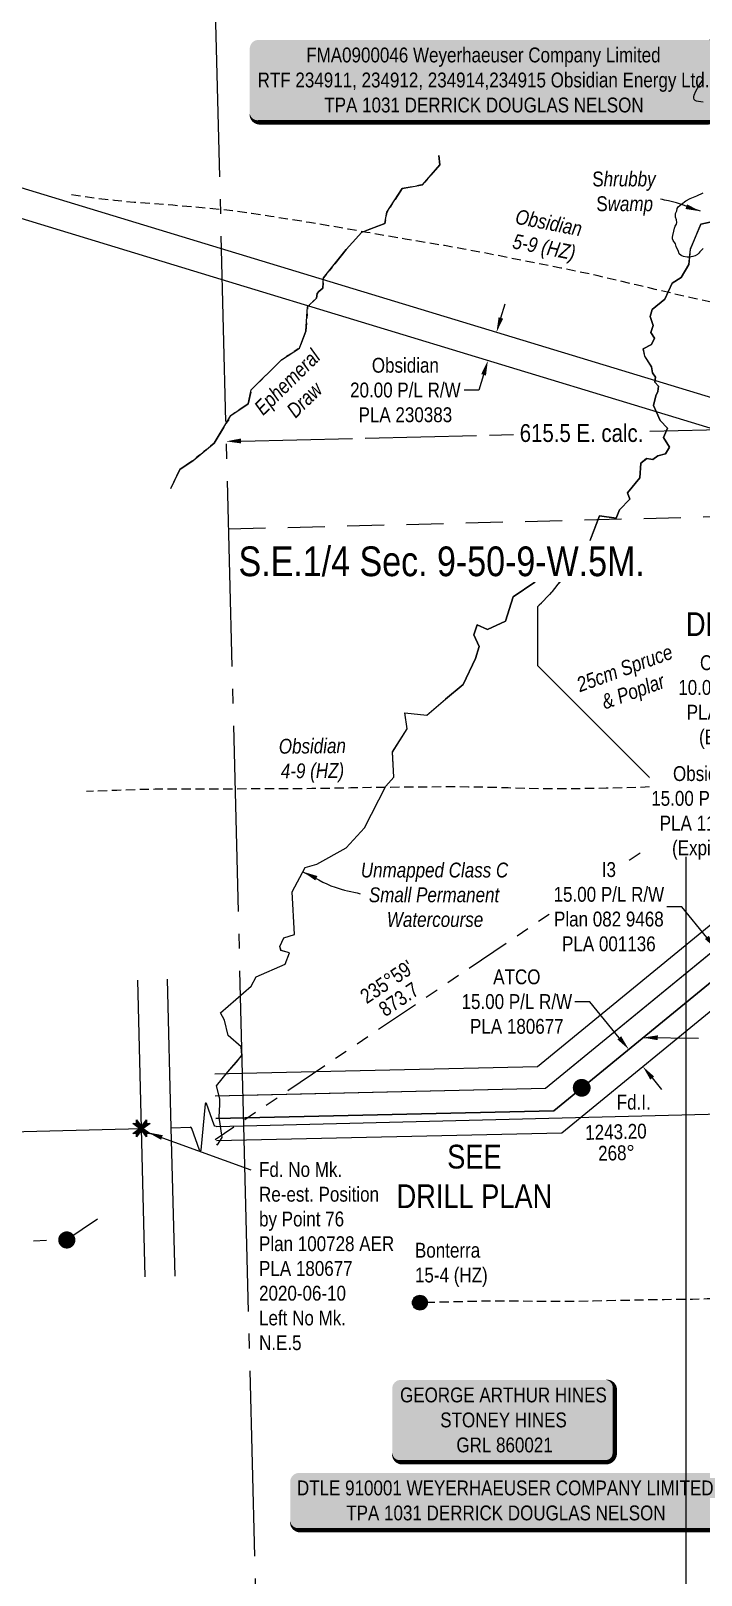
# Model space of a CAD drawing. Extents: x 613721 to 622755, y 5905527 to 5910064.
# Drawn here: x 616023 to 616474, y 5906128 to 5907168 of the extents above; entities that cross this region are included whole.
import ezdxf
from ezdxf.enums import TextEntityAlignment as Align

# ---------------------------------------------------------------- set-up
doc = ezdxf.new("R2010")
doc.units = 0
doc.header["$LTSCALE"] = 5
for name, pattern in [('DASHED1', [0.375, 0.25, -0.125]), ('foc-COORDS', [16.75, 15, -1.75]), ('foc-DOT', [1, 0.2, -0.8]), ('foc-DRILLPATH', [14.75, 6, -1.75, 1.75, -1.75, 1.75, -1.75]), ('foc-LSD', [8, 5, -3]), ('foc-QUARTERLINE', [33, 25, -3, 2, -3]), ('foc-TOPO-ephemeral', [6.25, 3.125, -0.625, 0.625, -0.625, 0.625, -0.625]), ('foc-WHEELTRACKS', [2, 0.4, -1.6])]:
    doc.linetypes.add(name, pattern=pattern)
for name, color, linetype in [('ABADATA-DRILL-T', 8, 'Continuous'), ('AS-SURFACE IMPACT', 7, 'Continuous'), ('C-RW', 13, 'Continuous'), ('C-SYMBOL', 7, 'Continuous'), ('CG-NOTES', 7, 'Continuous'), ('DETAIL-HZ-Existing', 8, 'foc-DOT'), ('DRILL-T', 8, 'Continuous'), ('F-RW', 190, 'Continuous'), ('L-BD', 7, 'Continuous'), ('L-DETAIL-T', 3, 'Continuous'), ('L-MON', 1, 'Continuous'), ('L-SEC', 7, 'Continuous'), ('L-SECQ', 8, 'foc-QUARTERLINE'), ('L-SECTION-LSD', 7, 'foc-LSD'), ('P-OFFSETS', 7, 'foc-COORDS'), ('P-PDRILLPATH', 12, 'foc-DRILLPATH'), ('T-BUSH-T', 110, 'Continuous'), ('T-CREEK', 160, 'Continuous'), ('T-DRAW', 143, 'foc-TOPO-ephemeral'), ('T-WATER', 160, 'Continuous'), ('T-WATER-P3', 160, 'foc-WHEELTRACKS'), ('T-WATER-T', 170, 'Continuous'), ('WETLAND', 143, 'Continuous'), ('WETLAND-T', 146, 'Continuous')]:
    doc.layers.add(name, color=color, linetype=linetype)
doc.layers.add('C-RW-T', color=13, linetype='Continuous', lineweight=9)
doc.layers.add('F-RW-T', color=190, linetype='Continuous', lineweight=9)
doc.styles.add('175L', font='ARIALN.TTF', dxfattribs={"height": 20})
doc.styles.add('80', font='ARIALN.TTF', dxfattribs={"height": 10})
doc.styles.add('80CG', font='ARIALN.TTF', dxfattribs={"height": 10})
doc.styles.add('80L', font='ARIALN.TTF', dxfattribs={"height": 10})
doc.styles.add('80LS', font='ARIALNI.TTF', dxfattribs={"height": 10})
doc.styles.add('foc-LtypeFont', font='ARIALN.TTF', dxfattribs={"height": 7.35})
doc.linetypes.add('foc-TOPO-flowdirection-NOLINE', pattern='A,0,[">",foc-LtypeFont,S=0.3,R=0,X=0,Y=-0.945],-20,[">",foc-LtypeFont,S=0.3,R=0,X=0,Y=-0.945],0', length=20)
doc.dimstyles.new('CG2011', dxfattribs={"dimscale": 5, "dimtxt": 9, "dimasz": 2, "dimexe": 0.2, "dimexo": 0.0625, "dimgap": 0.5, "dimtad": 0, "dimtih": 1, "dimtoh": 1, "dimzin": 0, "dimdsep": 46, "dimtxsty": '80CG', "dimcen": 0.1, "dimse1": 1, "dimse2": 1, "dimclrd": 256, "dimclrt": 256, "dimaunit": 1, "dimadec": 4, "dimazin": 0, "dimtfac": 0.06, "dimtofl": 0, "dimtmove": 0, "dimatfit": 1, "dimfxl": 0.2, "dimtolj": 1, "dimtzin": 0, "dimlwd": -1, "dimarcsym": 0})
doc.dimstyles.new('Compass 5 000', dxfattribs={"dimscale": 5, "dimtxt": 9, "dimasz": 2, "dimexe": 0.2, "dimexo": 0.0625, "dimgap": 0.5, "dimtad": 0, "dimtih": 1, "dimtoh": 1, "dimzin": 0, "dimdsep": 46, "dimtxsty": '80CG', "dimcen": 0.1, "dimse1": 1, "dimse2": 1, "dimclrd": 256, "dimclrt": 256, "dimaunit": 1, "dimadec": 4, "dimazin": 0, "dimtfac": 0.06, "dimtofl": 0, "dimtmove": 0, "dimatfit": 1, "dimfxl": 0.2, "dimtolj": 1, "dimtzin": 0, "dimlwd": -1, "dimarcsym": 0})

# ---------------------------------------------------------------- blocks, each defined once
blk = doc.blocks.new('fdia')
at = {"color": 255, "const_width": 1}
blk.add_lwpolyline([(-0.5, 0, 1), (0.5, 0, 1)], format="xyb", close=True, dxfattribs=at)
blk = doc.blocks.new('Fdiaa')
blk.add_blockref('fdia', (0, 0))
blk = doc.blocks.new('fdib')
at = {"color": 1, "const_width": 1.6}
blk.add_lwpolyline([(-0.4, 0, 1), (0.4, 0, 1)], format="xyb", close=True, dxfattribs=at)
at = {"color": 1}
blk.add_circle((0, 0), 0.8, dxfattribs=at)
blk = doc.blocks.new('Fdibb')
blk.add_blockref('fdib', (0, 0))
blk = doc.blocks.new('fdicc')
for name in ['Fdibb', 'Fdiaa']:
    blk.add_blockref(name, (0, 0))
blk = doc.blocks.new('FDI')
blk.add_blockref('fdicc', (0, 0))
blk = doc.blocks.new('*D427')
at = {"layer": 'F-RW-T', "transparency": 16777216}
for p, q in [((616461.3, 5906578.4), (616451.3, 5906578.4)), ((616478.2, 5906557.8), (616461.3, 5906578.4)), ((616500.4, 5906530.7), (616506.7, 5906523))]:
    blk.add_line(p, q, dxfattribs=at)
for points in [[(616479.5, 5906558.9), (616476.9, 5906556.7), (616484.5, 5906550.1)], [(616501.6, 5906531.8), (616499.1, 5906529.7), (616494, 5906538.5)]]:
    blk.add_solid(points, dxfattribs=at)
at = {"layer": 'F-RW-T', "transparency": 16777216, "insert": (616412.2, 5906578.4), "char_height": 10, "attachment_point": 5, "style": '80CG', "bg_fill": 3, "box_fill_scale": 1.1, "bg_fill_color": 256, "bg_fill_true_color": 13158600, "bg_fill_transparency": 0}
blk.add_mtext('\\A1;I3\\P15.00 P/L R/W\\PPlan 082 9468\\PPLA 001136', dxfattribs=at)
blk = doc.blocks.new('*D428')
at = {"layer": 'F-RW-T', "transparency": 16777216}
for p, q in [((616399.3, 5906514.5), (616389.3, 5906514.5)), ((616419.2, 5906490.1), (616399.3, 5906514.5)), ((616441.4, 5906463.1), (616447.7, 5906455.3))]:
    blk.add_line(p, q, dxfattribs=at)
for points in [[(616420.5, 5906491.2), (616417.9, 5906489.1), (616425.6, 5906482.4)], [(616442.7, 5906464.1), (616440.1, 5906462), (616435.1, 5906470.8)]]:
    blk.add_solid(points, dxfattribs=at)
at = {"layer": 'F-RW-T', "transparency": 16777216, "insert": (616350.2, 5906514.5), "char_height": 10, "attachment_point": 5, "style": '80CG'}
blk.add_mtext('\\A1;ATCO\\P15.00 P/L R/W\\PPLA 180677', dxfattribs=at)
blk = doc.blocks.new('*D430')
at = {"layer": 'C-RW-T', "transparency": 16777216}
for p, q in [((616527.1, 5906641.6), (616517.1, 5906641.6)), ((616539.1, 5906627), (616527.1, 5906641.6)), ((616561.2, 5906599.9), (616567.6, 5906592.2))]:
    blk.add_line(p, q, dxfattribs=at)
for points in [[(616540.3, 5906628.1), (616537.8, 5906625.9), (616545.4, 5906619.3)], [(616562.5, 5906601), (616559.9, 5906598.9), (616554.9, 5906607.7)]]:
    blk.add_solid(points, dxfattribs=at)
at = {"layer": 'C-RW-T', "transparency": 16777216, "insert": (616478, 5906641.6), "char_height": 10, "attachment_point": 5, "style": '80CG', "bg_fill": 3, "box_fill_scale": 1.1, "bg_fill_color": 256, "bg_fill_true_color": 13158600, "bg_fill_transparency": 0}
blk.add_mtext('\\A1;Obsidian\\P15.00 P/L R/W\\PPLA 112287\\P(Expired)', dxfattribs=at)
blk = doc.blocks.new('*U433')
h = blk.add_hatch(color=59)
edge = h.paths.add_edge_path()
edge.add_line((-69, -28.5), (69, -28.5))
edge.add_arc((69, -22.5), 6, 270, 360)
edge.add_line((75, -22.5), (75, 21))
edge.add_arc((69, 21), 6, 0, 90)
edge.add_line((69, 27), (-69, 27))
edge.add_arc((-69, 21), 6, 90, 180)
edge.add_line((-75, 21), (-75, -22.5))
edge.add_arc((-69, -22.5), 6, 180, 270)
at = {"color": 1, "flags": 128}
blk.add_lwpolyline([(-69, -28.5, 3, 3, 0), (69, -28.5, 3, 3, 0.414214), (75, -22.5, 3, 3, 0), (75, 21, 3, 0, 0.414214), (69, 27, 0, 0, 0), (-69, 27, 0, 0, 0.414214), (-75, 21, 0, 0, 0), (-75, -22.5, 0, 3, 0.414214)], format="xyseb", close=True, dxfattribs=at)
blk.add_lwpolyline([(-31.7, -25.6, 0, 7.5, 0), (0, 0, 0, 0, 0)], format="xyseb", dxfattribs=at)
at = {"color": 1, "style": '80'}
blk.add_attdef('ENTER_TEXT_001', (-36, -5), '', height=10, dxfattribs=at)
blk = doc.blocks.new('*D434')
at = {"layer": 'C-RW-T', "transparency": 16777216}
for p, q in [((616545.3, 5906716.5), (616535.3, 5906716.3)), ((616575.3, 5906717.2), (616585.3, 5906717.4))]:
    blk.add_line(p, q, dxfattribs=at)
for points in [[(616545.2, 5906718.2), (616545.3, 5906714.8), (616555.3, 5906716.7)], [(616575.2, 5906718.8), (616575.3, 5906715.5), (616565.3, 5906716.9)]]:
    blk.add_solid(points, dxfattribs=at)
at = {"layer": 'C-RW-T', "transparency": 16777216, "insert": (616496.2, 5906716.3), "char_height": 10, "attachment_point": 5, "style": '80CG'}
blk.add_mtext('\\A1;Obsidian\\P10.00 P/L R/W\\PPLA 170325\\P(Expired)', dxfattribs=at)
blk = doc.blocks.new('*D443')
at = {"layer": 'C-RW-T', "transparency": 16777216}
for p, q in [((616339.5, 5906975), (616342.4, 5906984.5)), ((616327.8, 5906936.7), (616324.7, 5906926.4)), ((616324.7, 5906926.4), (616314.7, 5906926.4))]:
    blk.add_line(p, q, dxfattribs=at)
for points in [[(616337.9, 5906975.5), (616341, 5906974.5), (616336.5, 5906965.4)], [(616326.2, 5906937.2), (616329.4, 5906936.2), (616330.7, 5906946.3)]]:
    blk.add_solid(points, dxfattribs=at)
at = {"layer": 'C-RW-T', "transparency": 16777216, "insert": (616275.1, 5906926.4), "char_height": 10, "attachment_point": 5, "style": '80CG'}
blk.add_mtext('\\A1;Obsidian\\P20.00 P/L R/W\\PPLA 230383', dxfattribs=at)
blk = doc.blocks.new('*U456')
h = blk.add_hatch(color=255)
edge = h.paths.add_edge_path()
edge.add_line((-139, -20), (139, -20))
edge.add_arc((139, -14), 6, 270, 360)
edge.add_line((145, -14), (145, 12.5))
edge.add_arc((139, 12.5), 6, 0, 90)
edge.add_line((139, 18.5), (-139, 18.5))
edge.add_arc((-139, 12.5), 6, 90, 180)
edge.add_line((-145, 12.5), (-145, -14))
edge.add_arc((-139, -14), 6, 180, 270)
at = {"color": 44, "flags": 128}
blk.add_lwpolyline([(-139, -20, 3, 3, 0), (139, -20, 3, 3, 0.414214), (145, -14, 3, 3, 0), (145, 12.5, 3, 0, 0.414214), (139, 18.5, 0, 0, 0), (-139, 18.5, 0, 0, 0.414214), (-145, 12.5, 0, 0, 0), (-145, -14, 0, 3, 0.414214)], format="xyseb", close=True, dxfattribs=at)
at = {"color": 44, "style": '80'}
blk.add_attdef('ENTER_TEXT_001', (-36, -5), '', height=10, dxfattribs=at)
blk = doc.blocks.new('*U455')
h = blk.add_hatch(color=255)
edge = h.paths.add_edge_path()
edge.add_line((-151.5, -28.5), (151.5, -28.5))
edge.add_arc((151.5, -22.5), 6, 270, 360)
edge.add_line((157.5, -22.5), (157.5, 21))
edge.add_arc((151.5, 21), 6, 0, 90)
edge.add_line((151.5, 27), (-151.5, 27))
edge.add_arc((-151.5, 21), 6, 90, 180)
edge.add_line((-157.5, 21), (-157.5, -22.5))
edge.add_arc((-151.5, -22.5), 6, 180, 270)
at = {"color": 44, "flags": 128}
blk.add_lwpolyline([(-151.5, -28.5, 3, 3, 0), (151.5, -28.5, 3, 3, 0.414214), (157.5, -22.5, 3, 3, 0), (157.5, 21, 3, 0, 0.414214), (151.5, 27, 0, 0, 0), (-151.5, 27, 0, 0, 0.414214), (-157.5, 21, 0, 0, 0), (-157.5, -22.5, 0, 3, 0.414214)], format="xyseb", close=True, dxfattribs=at)
at = {"color": 44, "style": '80'}
blk.add_attdef('ENTER_TEXT_001', (-36, -5), '', height=10, dxfattribs=at)
blk = doc.blocks.new('plbh')
at = {"layer": 'L-MON'}
h = blk.add_hatch(color=255, dxfattribs=at)
h.dxf.hatch_style = 1
edge = h.paths.add_edge_path()
edge.add_arc((0, 0), 1.16, 0, 360)
h = blk.add_hatch(color=256, dxfattribs=at)
h.dxf.hatch_style = 1
h.paths.add_polyline_path([(-0.96, 0, 1), (0.96, 0, 1)])
h.paths.add_polyline_path([(0.91, 0, -1), (-0.91, 0, -1)], flags=16)
h.paths.add_polyline_path([(0.45, 0, -1), (-0.45, 0, -1)], flags=0)
h = blk.add_hatch(color=256, dxfattribs=at)
h.dxf.hatch_style = 1
h.paths.add_polyline_path([(-0.45, 0, 1), (0.45, 0, 1)])
h.paths.add_polyline_path([(0.4, 0, -1), (-0.4, 0, -1)], flags=16)
at = {"layer": 'L-MON', "color": 240}
for radius in [0.96, 0.91, 0.45, 0.4]:
    blk.add_circle((0, 0), radius, dxfattribs=at)
blk = doc.blocks.new('*D482')
at = {"layer": 'P-OFFSETS', "transparency": 16777216}
for p, q in [((616759.6, 5906905.8), (616439.7, 5906898.5)), ((616164.4, 5906892.1), (616348, 5906896.4))]:
    blk.add_line(p, q, dxfattribs=at)
for points in [[(616759.6, 5906907.5), (616759.7, 5906904.2), (616769.6, 5906906)], [(616164.3, 5906893.8), (616164.4, 5906890.5), (616154.4, 5906891.9)]]:
    blk.add_solid(points, dxfattribs=at)
at = {"layer": 'P-OFFSETS', "transparency": 16777216, "insert": (616393.8, 5906897.4), "char_height": 10, "attachment_point": 5, "style": '80CG'}
blk.add_mtext('\\A1;{\\H1.2x;615.5 E. calc.}', dxfattribs=at)
blk = doc.blocks.new('BH-Existing')
at = {"layer": 'ABADATA-DRILL-T'}
h = blk.add_hatch(color=256, dxfattribs=at)
h.dxf.hatch_style = 1
edge = h.paths.add_edge_path()
edge.add_arc((0, 0), 0.5, 0, 360)
blk.add_circle((0, 0), 0.5, dxfattribs=at)
blk = doc.blocks.new('TEMP')
h = blk.add_hatch(color=255)
h.dxf.hatch_style = 1
h.paths.add_polyline_path([(0, 0.25), (-0.67, 1.15), (-0.67, 0.67), (-1.15, 0.67), (-0.25, 0), (-1.15, -0.67), (-0.67, -0.67), (-0.67, -1.15), (0, -0.25), (0.67, -1.15), (0.67, -0.67), (1.15, -0.67), (0.25, 0), (1.15, 0.67), (0.67, 0.67), (0.67, 1.15)])
h.paths.add_polyline_path([(0.57, 0.85), (0.57, 0.57), (0.85, 0.57), (0.08, 0), (0.85, -0.57), (0.57, -0.57), (0.57, -0.85), (0, -0.08), (-0.57, -0.85), (-0.57, -0.57), (-0.85, -0.57), (-0.08, 0), (-0.85, 0.57), (-0.57, 0.57), (-0.57, 0.85), (0, 0.08)], flags=16)
h = blk.add_hatch(color=1)
h.dxf.hatch_style = 1
h.paths.add_polyline_path([(0, 0.08), (-0.57, 0.85), (-0.57, 0.57), (-0.85, 0.57), (-0.08, 0), (-0.85, -0.57), (-0.57, -0.57), (-0.57, -0.85), (0, -0.08), (0.57, -0.85), (0.57, -0.57), (0.85, -0.57), (0.08, 0), (0.85, 0.57), (0.57, 0.57), (0.57, 0.85)])
at = {"color": 1}
for p, q in [((-0.08, 0), (0.08, 0)), ((0, 0.08), (0, -0.08))]:
    blk.add_line(p, q, dxfattribs=at)
at = {"color": 255, "flags": 128}
blk.add_lwpolyline([(-0.25, 0), (-1.15, 0.67), (-0.67, 0.67), (-0.67, 1.15), (0, 0.25), (0.67, 1.15), (0.67, 0.67), (1.15, 0.67), (0.25, 0), (1.15, -0.67), (0.67, -0.67), (0.67, -1.15), (0, -0.25), (-0.67, -1.15), (-0.67, -0.67), (-1.15, -0.67)], close=True, dxfattribs=at)
at = {"color": 1, "flags": 128}
blk.add_lwpolyline([(-0.08, 0), (-0.85, 0.57), (-0.57, 0.57), (-0.57, 0.85), (0, 0.08), (0.57, 0.85), (0.57, 0.57), (0.85, 0.57), (0.08, 0), (0.85, -0.57), (0.57, -0.57), (0.57, -0.85), (0, -0.08), (-0.57, -0.85), (-0.57, -0.57), (-0.85, -0.57)], close=True, dxfattribs=at)
blk = doc.blocks.new('linebrk')
blk.add_lwpolyline([(0, 0.00175, -0.346152), (-0.00019, 0.0015), (-0.00314, 0.00055, 0.772575), (-0.00312, 0.00036), (0.00312, -0.00036, -0.772575), (0.00314, -0.00055), (0.00019, -0.0015, 0.346152), (0, -0.00175)], format="xyb")

msp = doc.modelspace()

# ---------------------------------------------------------------- linework, layer by layer
at = {"layer": 'C-RW'}
msp.add_lwpolyline([(615532.775, 5907117.977), (615612.918, 5907055.989), (616005.754, 5907066.028), (616150.398, 5907022.032), (616640.059, 5906873.093), (616641.317, 5906871.555), (616701.136, 5906798.407), (616685.659, 5906785.752), (616628.429, 5906855.734), (616623.742, 5906857.159), (616150.931, 5907000.972), (616003.031, 5907045.959), (615900.586, 5907043.341), (615606.315, 5907035.821), (615520.543, 5907102.163), (615532.775, 5907117.977)], close=True, dxfattribs=at)
msp.add_lwpolyline([(616146.728, 5906465.876), (616165.2, 5906466.295), (616364.056, 5906470.808), (616566.993, 5906636.947), (616564.798, 5906738.507), (616634.571, 5906795.628), (616658.006, 5906814.779), (616667.206, 5906802.967), (616579.947, 5906731.53), (616581.397, 5906664.297), (616582.139, 5906629.967), (616572.513, 5906622.087), (616369.558, 5906455.934), (616165.581, 5906451.305), (616147.068, 5906450.885)], dxfattribs=at)
at = {"layer": 'DETAIL-HZ-Existing', "linetype": 'DASHED1', "ltscale": 5, "flags": 128}
for points in [[(616724.112, 5906852.071), (616724.112, 5906852.071), (616724.064, 5906852.01), (616723.879, 5906850.555), (616724.135, 5906849.501), (616724.486, 5906849.9), (616724.761, 5906850.497), (616724.701, 5906850.895), (616724.17, 5906850.952), (616723.593, 5906850.818), (616722.868, 5906850.6), (616721.911, 5906850.447), (616720.787, 5906849.799), (616720.567, 5906849.774), (616720.385, 5906849.859), (616719.888, 5906850.167), (616718.575, 5906851.085), (616716.59, 5906852.477), (616714.044, 5906854.325), (616711.23, 5906856.497), (616708.298, 5906858.966), (616705.439, 5906861.767), (616702.65, 5906864.939), (616699.824, 5906868.431), (616696.757, 5906872.337), (616693.686, 5906876.423), (616690.105, 5906880.917), (616685.813, 5906885.443), (616680.549, 5906890.445), (616674.775, 5906895.835), (616668.532, 5906901.574), (616661.462, 5906908.023), (616653.718, 5906915.035), (616645.343, 5906922.062), (616636.244, 5906928.461), (616626.484, 5906934.033), (616616.213, 5906939.253), (616605.452, 5906944.471), (616594.256, 5906949.878), (616582.567, 5906955.393), (616570.425, 5906960.637), (616557.944, 5906965.413), (616545.156, 5906969.671), (616532.098, 5906973.522), (616518.839, 5906976.968), (616505.45, 5906980.041), (616491.983, 5906983.022), (616482.265, 5906985.264), (616469.691, 5906988.147), (616456.463, 5906991.173), (616443.303, 5906994.252), (616430.525, 5906997.29), (616417.817, 5907000.309), (616405, 5907003.286), (616392.399, 5907006.018), (616379.752, 5907008.599), (616366.513, 5907011.255), (616353.526, 5907013.837), (616340.741, 5907016.355), (616327.353, 5907018.967), (616314.489, 5907021.393), (616301.569, 5907023.697), (616288.331, 5907025.913), (616274.932, 5907028.155), (616261.781, 5907030.454), (616249.164, 5907032.655), (616236.497, 5907034.825), (616223.377, 5907037.115), (616210.48, 5907039.269), (616197.496, 5907041.322), (616184.451, 5907043.412), (616171.457, 5907045.425), (616158.601, 5907047.16), (616145.302, 5907048.595), (616131.357, 5907049.843), (616118.418, 5907050.886), (616105.11, 5907051.85), (616092.342, 5907052.848), (616079.227, 5907054.087), (616066.448, 5907055.544), (616052.996, 5907057.475), (616050.147, 5907057.997)], [(616733.022, 5906840.919), (616733.022, 5906840.919), (616733.579, 5906840.456), (616733.375, 5906840.201), (616733.023, 5906839.842), (616732.843, 5906839.467), (616732.829, 5906839.217), (616732.613, 5906839.042), (616732.087, 5906838.879), (616731.702, 5906838.679), (616731.157, 5906838.456), (616730.221, 5906838.263), (616729.306, 5906838.07), (616729.147, 5906838.026), (616729.02, 5906837.913), (616728.952, 5906837.832), (616728.777, 5906837.607), (616728.311, 5906837.016), (616727.715, 5906836.061), (616726.919, 5906834.661), (616725.775, 5906832.752), (616724.244, 5906830.324), (616722.358, 5906827.277), (616720.171, 5906823.452), (616717.612, 5906818.928), (616714.665, 5906813.854), (616711.3, 5906808.3), (616707.443, 5906802.404), (616703.046, 5906796.114), (616698.18, 5906789.373), (616692.935, 5906782.182), (616687.271, 5906774.501), (616681.216, 5906766.49), (616674.699, 5906758.118), (616667.769, 5906749.485), (616659.531, 5906739.921), (616651.213, 5906731.554), (616641.7, 5906723.819), (616631.527, 5906716.857), (616621.176, 5906710.272), (616610.466, 5906703.997), (616599.264, 5906698.251), (616587.672, 5906692.865), (616575.784, 5906687.762), (616563.64, 5906682.893), (616551.207, 5906678.347), (616538.399, 5906674.442), (616525.276, 5906671.159), (616512.031, 5906668.344), (616500.775, 5906666.407), (616487.829, 5906664.429), (616474.962, 5906662.533), (616461.967, 5906660.924), (616449.142, 5906659.75), (616436.548, 5906658.951), (616423.406, 5906658.478), (616410.398, 5906658.24), (616397.069, 5906658.013), (616383.98, 5906657.842), (616370.765, 5906657.848), (616357.465, 5906658.092), (616344.353, 5906658.451), (616331.19, 5906658.808), (616317.729, 5906659.088), (616304.174, 5906659.136), (616290.772, 5906659.038), (616277.791, 5906658.92), (616265.11, 5906658.819), (616251.74, 5906658.671), (616238.411, 5906658.444), (616225.304, 5906658.183), (616212.135, 5906657.98), (616198.974, 5906657.857), (616186.011, 5906657.8), (616172.608, 5906657.781), (616158.965, 5906657.727), (616145.894, 5906657.606), (616132.871, 5906657.577), (616119.726, 5906657.625), (616106.634, 5906657.544), (616093.797, 5906657.239), (616080.694, 5906656.808), (616067.081, 5906656.364), (616060.374, 5906656.119)], [(617091.43, 5906331.762), (617090.106, 5906331.779), (617080.772, 5906331.808), (617071.448, 5906331.857), (617061.956, 5906331.802), (617052.47, 5906331.537), (617042.982, 5906331.332), (617033.274, 5906331.151), (617023.628, 5906330.872), (617014.186, 5906330.418), (617004.695, 5906329.923), (616995.203, 5906329.488), (616994.504, 5906329.45), (616985.67, 5906329.111), (616976.173, 5906328.876), (616972.573, 5906328.797), (616966.446, 5906328.635), (616956.991, 5906328.301), (616947.325, 5906328.021), (616937.756, 5906327.864), (616928.263, 5906327.869), (616918.774, 5906328.114), (616909.13, 5906328.545), (616899.406, 5906328.995), (616889.928, 5906329.2), (616880.426, 5906329.185), (616870.945, 5906329.1), (616861.404, 5906329.003), (616851.895, 5906328.848), (616842.349, 5906328.571), (616832.614, 5906328.25), (616823.111, 5906327.855), (616813.39, 5906327.354), (616803.91, 5906326.839), (616794.418, 5906326.413), (616784.698, 5906325.903), (616775.274, 5906325.139), (616765.81, 5906324.354), (616756.116, 5906323.584), (616746.411, 5906322.883), (616736.944, 5906322.229), (616727.238, 5906321.528), (616717.71, 5906320.942), (616707.999, 5906320.461), (616698.265, 5906320.07), (616688.739, 5906319.814), (616679.191, 5906319.617), (616669.553, 5906319.409), (616660.096, 5906319.174), (616650.598, 5906318.969), (616641.1, 5906318.793), (616631.381, 5906318.623), (616621.713, 5906318.403), (616612.189, 5906318.067), (616602.463, 5906317.766), (616592.994, 5906317.602), (616583.283, 5906317.521), (616573.734, 5906317.364), (616570.785, 5906317.291), (616564.258, 5906317.1), (616554.794, 5906316.725), (616545.289, 5906316.41), (616535.771, 5906316.214), (616526.164, 5906315.976), (616516.709, 5906315.672), (616507.064, 5906315.343), (616497.35, 5906314.992), (616487.846, 5906314.626), (616478.352, 5906314.251), (616468.636, 5906313.99), (616459.185, 5906313.886), (616449.485, 5906313.766), (616439.757, 5906313.595), (616430.228, 5906313.399), (616420.75, 5906313.214), (616411.052, 5906313.004), (616401.566, 5906312.759), (616392.078, 5906312.524), (616382.547, 5906312.458), (616373.064, 5906312.473), (616363.499, 5906312.536), (616354.012, 5906312.701), (616344.485, 5906312.885), (616335.012, 5906312.87), (616325.543, 5906312.716), (616316.016, 5906312.49), (616306.46, 5906312.213), (616301.881, 5906312.109), (616284.895, 5906311.739)]]:
    msp.add_lwpolyline(points, dxfattribs=at)
at = {"layer": 'F-RW', "flags": 128}
for points in [[(616147.408, 5906435.894), (616375.061, 5906441.061), (616917.149, 5906884.852), (616957.175, 5906886.675), (616956.815, 5906901.669), (616911.499, 5906899.605), (616369.558, 5906455.934), (616147.068, 5906450.885)], [(616147.749, 5906420.904), (616380.566, 5906426.188), (616922.808, 5906870.137), (616957.578, 5906871.684), (616957.175, 5906886.675), (616917.164, 5906884.895), (616375.063, 5906441.061), (616147.408, 5906435.894)]]:
    msp.add_lwpolyline(points, dxfattribs=at)
at = {"layer": 'L-SEC'}
for p, q in [((616097.311, 5906429.11), (616094.752, 5906529.041)), ((616117.414, 5906429.627), (616114.855, 5906529.549)), ((616166.102, 5906430.85), (616968.29, 5906451.142)), ((615363.913, 5906410.559), (616097.311, 5906429.11)), ((616099.882, 5906329.18), (616097.311, 5906429.11)), ((616117.414, 5906429.619), (616130.075, 5906429.939)), ((616119.985, 5906329.688), (616117.414, 5906429.627)), ((616147.534, 5906430.381), (616166.102, 5906430.85))]:
    msp.add_line(p, q, dxfattribs=at)
at = {"layer": 'L-SECQ', "flags": 128}
for points in [[(616146.655, 5907195.08), (616166.102, 5906430.85)], [(616166.102, 5906430.85), (616185.883, 5905656.489)]]:
    msp.add_lwpolyline(points, dxfattribs=at)
at = {"layer": 'L-SECTION-LSD', "flags": 128}
msp.add_lwpolyline([(616155.87, 5906832.95), (616958.049, 5906853.206)], dxfattribs=at)
at = {"layer": 'P-PDRILLPATH', "flags": 128}
for points in [[(616771.033, 5906842.419), (616147.068, 5906421.504)], [(616067.706, 5906367.968), (616047, 5906354), (613821, 5906285)]]:
    msp.add_lwpolyline(points, dxfattribs=at)
at = {"layer": 'T-CREEK', "linetype": 'foc-TOPO-flowdirection-NOLINE', "flags": 128}
msp.add_lwpolyline([(616302.22, 5906718.265), (616314, 5906728.083), (616322.334, 5906745.709), (616324.877, 5906753.734), (616321.162, 5906761.523), (616323.468, 5906768.281), (616330.376, 5906765.213), (616342.527, 5906770.784), (616347.77, 5906787.117), (616362.26, 5906797.065), (616371.707, 5906807.08), (616379.204, 5906816.989), (616393.595, 5906815.677), (616396.807, 5906818.267), (616405.999, 5906841.638), (616417.09, 5906840.192), (616419.387, 5906845.716), (616426.251, 5906852.944), (616424.858, 5906857.273), (616433.084, 5906867.413), (616433.641, 5906877.223), (616437.669, 5906880.341), (616441.74, 5906879.594), (616445.197, 5906882.169), (616450.298, 5906883.377), (616452.985, 5906888.017), (616449.063, 5906894.45), (616451.774, 5906900.718), (616446.842, 5906905.944), (616444.314, 5906911.603), (616442.248, 5906916.055), (616443.934, 5906922.452), (616445.089, 5906925.494), (616445.72, 5906928.975), (616443.079, 5906931.678), (616443.698, 5906935.125), (616441.565, 5906937.944), (616440.885, 5906942.144), (616436.322, 5906949.161), (616435.354, 5906954.259), (616440.867, 5906957.216), (616442.907, 5906961.367), (616440.531, 5906965.222), (616442.048, 5906969.895), (616439.956, 5906976.063), (616441.384, 5906980.749), (616449.859, 5906987.584), (616454.948, 5906998.402), (616460.991, 5907002.209), (616466.026, 5907010.994), (616467.091, 5907021.34), (616474.255, 5907038.196), (616483.479, 5907040.11), (616503.27, 5907053.306), (616511.253, 5907051.861), (616515.375, 5907046.061), (616523.001, 5907049.199), (616525.941, 5907051.204), (616527.371, 5907060.21), (616536.504, 5907065.105), (616542.676, 5907072.598), (616550.492, 5907074.487), (616551.535, 5907080.925), (616548.541, 5907090.667), (616549.045, 5907099.495), (616556.381, 5907103.17), (616564.589, 5907103.937), (616564.854, 5907122.361), (616574.997, 5907135.056)], dxfattribs=at)
at = {"layer": 'T-CREEK', "flags": 128}
for points in [[(616483.471, 5907040.115), (616474.247, 5907038.201), (616467.083, 5907021.345), (616466.018, 5907010.999), (616460.983, 5907002.214), (616454.94, 5906998.407), (616449.851, 5906987.589), (616441.376, 5906980.754), (616439.948, 5906976.068), (616442.04, 5906969.9), (616440.523, 5906965.227), (616442.899, 5906961.372), (616440.859, 5906957.221), (616435.346, 5906954.264), (616436.314, 5906949.166), (616440.877, 5906942.149), (616441.557, 5906937.949), (616443.69, 5906935.13), (616443.071, 5906931.683), (616445.712, 5906928.98), (616445.081, 5906925.499), (616443.926, 5906922.457), (616442.24, 5906916.06), (616444.306, 5906911.608), (616446.834, 5906905.949), (616451.766, 5906900.723), (616449.055, 5906894.455), (616452.977, 5906888.022), (616450.29, 5906883.382), (616445.189, 5906882.174), (616441.732, 5906879.599), (616437.661, 5906880.346), (616433.633, 5906877.228), (616433.076, 5906867.418), (616424.85, 5906857.278), (616426.243, 5906852.949), (616419.379, 5906845.721), (616417.082, 5906840.197), (616405.991, 5906841.643), (616396.799, 5906818.272), (616393.587, 5906815.682), (616379.196, 5906816.994), (616371.699, 5906807.085), (616362.252, 5906797.07), (616347.762, 5906787.122), (616342.519, 5906770.789), (616330.368, 5906765.218), (616323.46, 5906768.286), (616321.154, 5906761.528), (616324.869, 5906753.739), (616322.326, 5906745.714), (616313.992, 5906728.088), (616302.213, 5906718.27)], [(616147.802, 5906418.567), (616148.478, 5906418.038), (616151.585, 5906423.113), (616149.568, 5906436.655), (616150.042, 5906445.351), (616150.199, 5906449.114), (616147.919, 5906457.872), (616155.577, 5906467.339), (616161.622, 5906474.076), (616165.034, 5906478.462), (616164.438, 5906484.041), (616155.61, 5906491.745), (616153.241, 5906502.012), (616150.484, 5906506.963), (616171.233, 5906524.872), (616174.549, 5906531.198), (616174.517, 5906531.199), (616194.099, 5906539.769), (616197.103, 5906547.498), (616191.309, 5906549.005), (616190.515, 5906551.604), (616193.219, 5906557.523), (616200.389, 5906559.706), (616198.771, 5906588.394), (616207.634, 5906604.786), (616215.402, 5906607.099), (616235.292, 5906618.037), (616247.607, 5906631.521), (616261.891, 5906659.63), (616267.27, 5906665.623), (616266.501, 5906682.664), (616276.374, 5906698.336), (616274.665, 5906709.067), (616289.516, 5906707.579), (616302.213, 5906718.27)]]:
    msp.add_lwpolyline(points, dxfattribs=at)
at = {"layer": 'T-DRAW', "flags": 128}
msp.add_lwpolyline([(616297.714, 5907084.53), (616298.409, 5907078.213), (616286.554, 5907064.705), (616272.916, 5907062.146), (616262.52, 5907046.181), (616261.174, 5907038.593), (616245.71, 5907032.796), (616235.306, 5907021.093), (616220.011, 5907002.07), (616219.529, 5906995.039), (616216.844, 5906992.82), (616215.587, 5906991.49), (616215.202, 5906988.43), (616209.227, 5906982.402), (616207.993, 5906966.197), (616203.752, 5906954.689), (616191.736, 5906946.852), (616171.261, 5906926.627), (616169.158, 5906917.265), (616157.622, 5906909.258), (616146.297, 5906890.653), (616132.048, 5906878.993), (616123.139, 5906873.043), (616117.136, 5906860.204)], dxfattribs=at)
at = {"layer": 'T-DRAW', "linetype": 'foc-TOPO-flowdirection-NOLINE', "flags": 128}
msp.add_lwpolyline([(616117.136, 5906860.204), (616123.139, 5906873.043), (616132.048, 5906878.993), (616146.297, 5906890.653), (616157.622, 5906909.258), (616169.158, 5906917.265), (616171.261, 5906926.627), (616191.736, 5906946.852), (616203.752, 5906954.689), (616207.993, 5906966.197), (616209.227, 5906982.402), (616215.202, 5906988.43), (616215.587, 5906991.49), (616216.844, 5906992.82), (616219.529, 5906995.039), (616220.011, 5907002.07), (616235.306, 5907021.093), (616245.71, 5907032.796), (616261.174, 5907038.593), (616262.52, 5907046.181), (616272.916, 5907062.146), (616286.554, 5907064.705), (616298.409, 5907078.213), (616297.714, 5907084.53)], dxfattribs=at)
at = {"layer": 'T-WATER', "flags": 128}
msp.add_lwpolyline([(616147.802, 5906418.567), (616148.485, 5906418.033), (616151.593, 5906423.108), (616149.575, 5906436.649), (616150.049, 5906445.346), (616150.207, 5906449.109), (616147.926, 5906457.867), (616155.585, 5906467.334), (616165.042, 5906478.456), (616164.446, 5906484.036), (616155.617, 5906491.74), (616153.249, 5906502.007), (616150.492, 5906506.958), (616171.241, 5906524.866), (616174.557, 5906531.193), (616174.525, 5906531.194), (616194.107, 5906539.764), (616197.111, 5906547.492), (616191.317, 5906549), (616190.523, 5906551.599), (616193.227, 5906557.518), (616200.397, 5906559.701), (616198.779, 5906588.389), (616207.642, 5906604.781), (616215.41, 5906607.094), (616235.3, 5906618.032), (616247.615, 5906631.515), (616261.899, 5906659.625), (616267.278, 5906665.618), (616266.509, 5906682.659), (616276.382, 5906698.331), (616274.673, 5906709.062), (616289.524, 5906707.574), (616302.22, 5906718.265)], dxfattribs=at)
at = {"layer": 'T-WATER-P3', "flags": 128}
msp.add_lwpolyline([(616464.313, 5905533.553), (616464.313, 5905540.732), (616464.312, 5905550.732), (616464.312, 5905560.732), (616464.313, 5905570.733), (616464.313, 5905580.732), (616464.312, 5905590.733), (616464.312, 5905600.732), (616464.313, 5905610.733), (616464.313, 5905620.732), (616464.312, 5905630.732), (616464.312, 5905640.732), (616464.313, 5905650.732), (616464.313, 5905660.733), (616464.312, 5905670.732), (616464.312, 5905680.733), (616464.313, 5905690.732), (616464.313, 5905700.733), (616464.312, 5905710.732), (616464.313, 5905720.733), (616464.313, 5905730.732), (616464.312, 5905740.733), (616464.312, 5905750.732), (616464.313, 5905760.732), (616464.313, 5905770.732), (616464.312, 5905780.732), (616464.313, 5905790.733), (616464.313, 5905800.732), (616464.312, 5905810.733), (616464.313, 5905820.732), (616464.313, 5905830.733), (616464.312, 5905840.732), (616464.312, 5905850.733), (616464.313, 5905860.732), (616464.312, 5905870.732), (616464.312, 5905880.732), (616464.313, 5905890.732), (616464.312, 5905900.733), (616464.313, 5905910.732), (616464.313, 5905920.733), (616464.312, 5905930.732), (616464.313, 5905940.733), (616464.313, 5905950.732), (616464.312, 5905960.732), (616464.313, 5905970.732), (616464.313, 5905980.732), (616464.312, 5905990.732), (616464.313, 5906000.732), (616464.312, 5906010.733), (616464.312, 5906020.732), (616464.313, 5906030.733), (616464.312, 5906040.732), (616464.313, 5906050.733), (616464.312, 5906060.732), (616464.312, 5906070.732), (616464.313, 5906080.732), (616464.312, 5906090.732), (616464.313, 5906100.733), (616464.312, 5906110.732), (616464.312, 5906120.733), (616464.313, 5906130.732), (616464.312, 5906140.733), (616464.313, 5906150.732), (616464.313, 5906160.732), (616464.312, 5906170.733), (616464.313, 5906180.732), (616464.312, 5906190.733), (616464.313, 5906200.732), (616464.312, 5906210.733), (616464.313, 5906220.732), (616464.312, 5906230.733), (616464.313, 5906240.732), (616464.313, 5906250.732), (616464.312, 5906260.732), (616464.313, 5906270.732), (616464.312, 5906280.733), (616464.313, 5906290.732), (616464.312, 5906300.733), (616464.313, 5906310.732), (616464.312, 5906320.733), (616464.313, 5906330.732), (616464.312, 5906340.732), (616464.313, 5906350.733), (616464.312, 5906360.732), (616464.313, 5906370.733), (616464.312, 5906380.732), (616464.313, 5906390.733), (616464.313, 5906400.732), (616464.313, 5906410.733), (616464.312, 5906420.732), (616464.313, 5906430.732), (616464.312, 5906440.732), (616464.313, 5906450.732), (616464.312, 5906460.733), (616464.313, 5906470.732), (616464.312, 5906480.733), (616464.313, 5906490.732), (616464.312, 5906500.732), (616464.313, 5906510.732), (616464.312, 5906520.732), (616464.313, 5906530.733), (616464.312, 5906540.732), (616464.313, 5906550.733), (616464.312, 5906560.732), (616464.313, 5906570.733), (616464.312, 5906580.732), (616464.313, 5906590.732), (616464.313, 5906600.733), (616464.312, 5906610.732), (616464.313, 5906620.733), (616464.312, 5906630.732), (616464.313, 5906640.733), (616454.312, 5906650.733), (616444.313, 5906660.733), (616434.312, 5906670.733), (616424.313, 5906680.733), (616414.313, 5906690.733), (616404.313, 5906700.733), (616394.312, 5906710.732), (616384.313, 5906720.732), (616374.313, 5906730.732), (616364.313, 5906740.732), (616364.313, 5906750.732), (616364.313, 5906760.733), (616364.313, 5906770.732), (616364.312, 5906780.733), (616374.313, 5906790.733), (616393.587, 5906815.682)], dxfattribs=at)
at = {"layer": 'T-WATER-P3', "linetype": 'foc-TOPO-flowdirection-NOLINE', "flags": 128}
msp.add_lwpolyline([(616464.313, 5905533.553), (616464.313, 5905540.732), (616464.312, 5905550.732), (616464.312, 5905560.732), (616464.313, 5905570.733), (616464.313, 5905580.732), (616464.312, 5905590.733), (616464.312, 5905600.732), (616464.313, 5905610.733), (616464.313, 5905620.732), (616464.312, 5905630.732), (616464.312, 5905640.732), (616464.313, 5905650.732), (616464.313, 5905660.733), (616464.312, 5905670.732), (616464.312, 5905680.733), (616464.313, 5905690.732), (616464.313, 5905700.733), (616464.312, 5905710.732), (616464.313, 5905720.733), (616464.313, 5905730.732), (616464.312, 5905740.733), (616464.312, 5905750.732), (616464.313, 5905760.732), (616464.313, 5905770.732), (616464.312, 5905780.732), (616464.313, 5905790.733), (616464.313, 5905800.732), (616464.312, 5905810.733), (616464.313, 5905820.732), (616464.313, 5905830.733), (616464.312, 5905840.732), (616464.312, 5905850.733), (616464.313, 5905860.732), (616464.312, 5905870.732), (616464.312, 5905880.732), (616464.313, 5905890.732), (616464.312, 5905900.733), (616464.313, 5905910.732), (616464.313, 5905920.733), (616464.312, 5905930.732), (616464.313, 5905940.733), (616464.313, 5905950.732), (616464.312, 5905960.732), (616464.313, 5905970.732), (616464.313, 5905980.732), (616464.312, 5905990.732), (616464.313, 5906000.732), (616464.312, 5906010.733), (616464.312, 5906020.732), (616464.313, 5906030.733), (616464.312, 5906040.732), (616464.313, 5906050.733), (616464.312, 5906060.732), (616464.312, 5906070.732), (616464.313, 5906080.732), (616464.312, 5906090.732), (616464.313, 5906100.733), (616464.312, 5906110.732), (616464.312, 5906120.733), (616464.313, 5906130.732), (616464.312, 5906140.733), (616464.313, 5906150.732), (616464.313, 5906160.732), (616464.312, 5906170.733), (616464.313, 5906180.732), (616464.312, 5906190.733), (616464.313, 5906200.732), (616464.312, 5906210.733), (616464.313, 5906220.732), (616464.312, 5906230.733), (616464.313, 5906240.732), (616464.313, 5906250.732), (616464.312, 5906260.732), (616464.313, 5906270.732), (616464.312, 5906280.733), (616464.313, 5906290.732), (616464.312, 5906300.733), (616464.313, 5906310.732), (616464.312, 5906320.733), (616464.313, 5906330.732), (616464.312, 5906340.732), (616464.313, 5906350.733), (616464.312, 5906360.732), (616464.313, 5906370.733), (616464.312, 5906380.732), (616464.313, 5906390.733), (616464.313, 5906400.732), (616464.313, 5906410.733), (616464.312, 5906420.732), (616464.313, 5906430.732), (616464.312, 5906440.732), (616464.313, 5906450.732), (616464.312, 5906460.733), (616464.313, 5906470.732), (616464.312, 5906480.733), (616464.313, 5906490.732), (616464.312, 5906500.732), (616464.313, 5906510.732), (616464.312, 5906520.732), (616464.313, 5906530.733), (616464.312, 5906540.732), (616464.313, 5906550.733), (616464.312, 5906560.732), (616464.313, 5906570.733), (616464.312, 5906580.732), (616464.313, 5906590.732), (616464.313, 5906600.733), (616464.312, 5906610.732), (616464.313, 5906620.733), (616464.312, 5906630.732), (616464.313, 5906640.733), (616454.312, 5906650.733), (616444.313, 5906660.733), (616434.312, 5906670.733), (616424.313, 5906680.733), (616414.313, 5906690.733), (616404.313, 5906700.733), (616394.312, 5906710.732), (616384.313, 5906720.732), (616374.313, 5906730.732), (616364.313, 5906740.732), (616364.313, 5906750.732), (616364.313, 5906760.733), (616364.313, 5906770.732), (616364.312, 5906780.733), (616374.313, 5906790.733), (616393.587, 5906815.682)], dxfattribs=at)
at = {"layer": 'WETLAND'}
for points in [[(616475.632, 5907120.41), (616472.54, 5907120.695), (616471.227, 5907121.035), (616470.273, 5907121.516), (616469.655, 5907122.149), (616469.367, 5907122.943), (616469.365, 5907123.856), (616469.592, 5907124.965), (616470.731, 5907127.769), (616472.769, 5907131.324), (616475.739, 5907135.686)], [(616475.676, 5907021.793), (616473.375, 5907019.589), (616472.896, 5907018.726), (616471.889, 5907017.721), (616470.308, 5907016.809), (616468.715, 5907016.301), (616466.57, 5907016.042), (616464.845, 5907016.042), (616462.503, 5907016.357), (616460.915, 5907017.001), (616459.573, 5907018.151), (616459.094, 5907019.78), (616457.465, 5907023.135), (616457.081, 5907024.86), (616455.452, 5907027.16), (616455.431, 5907027.239), (616455.167, 5907028.221), (616455.144, 5907029.495), (616455.34, 5907030.487), (616455.931, 5907033.486), (616456.393, 5907035.554), (616456.89, 5907036.841), (616457.752, 5907038.183), (616457.951, 5907039.396), (616457.752, 5907041.058), (616457.177, 5907042.784), (616457.053, 5907044.087), (616457.177, 5907045.276), (616457.944, 5907047.097), (616458.136, 5907048.726), (616458.928, 5907049.943), (616461.107, 5907051.697), (616463.982, 5907053.902), (616466.954, 5907055.531), (616471.554, 5907057.161), (616475.676, 5907059.173)]]:
    msp.add_lwpolyline(points, dxfattribs=at)

# ---------------------------------------------------------------- block references
at = {"layer": 'ABADATA-DRILL-T', "xscale": 9.999999999999986, "yscale": 9.999999999999986, "zscale": 9.999999999999986}
msp.add_blockref('BH-Existing', (616284.895, 5906311.739), dxfattribs=at)
at = {"layer": 'AS-SURFACE IMPACT'}
ref = msp.add_blockref('*U455', (616327.744, 5907135.291), dxfattribs=at)
ref.add_attrib('ENTER_TEXT_001', 'FMA0900046 Weyerhaeuser Company Limited', (616208.289, 5907147.132), dxfattribs={"layer": '0', "color": 44, "height": 10, "style": '80'})
ref.add_attrib('ENTER_TEXT_002', 'RTF 234911, 234912, 234914,234915 Obsidian Energy Ltd.', (616175.561, 5907130.288), dxfattribs={"layer": '0', "color": 44, "height": 10, "style": '80'})
ref.add_attrib('ENTER_TEXT_003', 'TPA 1031 DERRICK DOUGLAS NELSON', (616220.499, 5907113.444), dxfattribs={"layer": '0', "color": 44, "height": 10, "style": '80'})
ref = msp.add_blockref('*U456', (616342.515, 5906178.578), dxfattribs=at)
ref.add_attrib('ENTER_TEXT_001', 'DTLE 910001 WEYERHAEUSER COMPANY LIMITED', (616202.044, 5906181.997), dxfattribs={"layer": '0', "color": 44, "height": 10, "style": '80'})
ref.add_attrib('ENTER_TEXT_002', 'TPA 1031 DERRICK DOUGLAS NELSON', (616235.27, 5906165.153), dxfattribs={"layer": '0', "color": 44, "height": 10, "style": '80'})
at = {"layer": 'CG-NOTES'}
ref = msp.add_blockref('*U433', (616341.188, 5906232.795), dxfattribs=dict(at, xscale=0.9996344000000001, yscale=0.9996344000000001, zscale=0.9996344000000001))
ref.add_attrib('ENTER_TEXT_001', 'GEORGE ARTHUR HINES', (616271.507, 5906244.631), dxfattribs={"layer": '0', "color": 1, "height": 9.99634, "style": '80'})
ref.add_attrib('ENTER_TEXT_002', 'STONEY HINES', (616298.598, 5906227.794), dxfattribs={"layer": '0', "color": 1, "height": 9.99634, "style": '80'})
ref.add_attrib('ENTER_TEXT_003', 'GRL 860021', (616309.46, 5906210.956), dxfattribs={"layer": '0', "color": 1, "height": 9.9963, "style": '80'})
at = {"layer": 'L-MON'}
for name, p, xscale, yscale, zscale in [('FDI', (616393.904, 5906456.487), 4.99817199999999, 4.99817199999999, 4.99817199999999), ('TEMP', (616097.311, 5906429.11), 4.998171999999995, 4.998171999999995, 4.998171999999995), ('plbh', (616047, 5906354), 4.998171999999992, 4.998171999999992, 4.998171999999992)]:
    msp.add_blockref(name, p, dxfattribs=dict(at, xscale=xscale, yscale=yscale, zscale=zscale))
at = {"layer": 'L-SEC', "xscale": 4998.171999999988, "yscale": 4998.171999999988, "zscale": 4998.171999999988, "rotation": 271.4490151984045}
msp.add_blockref('linebrk', (616138.804, 5906430.16), dxfattribs=at)

# ---------------------------------------------------------------- texts
at = {"layer": 'DRILL-T', "char_height": 10, "attachment_point": 1, "style": '80L'}
for s, width, insert, rotation in [('\\pi22.76828;{\\fArial Narrow|b0|i1|c0|p34;Obsidian \\P\\pi24.12572;5-9 (HZ)}', 89.42469, (616328.172, 5907052.807), 348.95787), ('\\pi13.46815;{\\fArial Narrow|b0|i1|c0|p34;Obsidian\\P\\pi14.68916;4-9 (HZ)}', 70.82444, (616176.322, 5906691.388), 0.533428)]:
    msp.add_mtext_dynamic_manual_height_columns(s, width=width, gutter_width=49.982, heights=[0], dxfattribs=dict(at, insert=insert, rotation=rotation))
at = {"layer": 'DRILL-T', "insert": (616281.571, 5906352.089), "char_height": 10, "attachment_point": 1, "style": '80L'}
msp.add_mtext_dynamic_manual_height_columns('Bonterra\\P15-4 (HZ)', width=107.81866, gutter_width=49.982, heights=[0], dxfattribs=at)
at = {"layer": 'L-BD', "color": 5, "style": '80L'}
for s, p in [("235°59'", (616262.7, 5906527.927)), ('873.7', (616270.67, 5906516.12))]:
    msp.add_text(s, height=9.9963, rotation=34.0197, dxfattribs=at).set_placement(p, align=Align.MIDDLE)
at = {"layer": 'L-BD', "style": '80L'}
for s, p in [('1243.20', (616416.964, 5906426.884)), ('268°', (616417.323, 5906412.644))]:
    msp.add_text(s, height=9.9963, rotation=1.4438, dxfattribs=at).set_placement(p, align=Align.MIDDLE)
at = {"layer": 'L-MON', "insert": (616417.524, 5906451.839), "char_height": 9.9963, "attachment_point": 1, "style": '80L'}
msp.add_mtext_dynamic_manual_height_columns('Fd.I.', width=5.89038, gutter_width=49.982, heights=[0], dxfattribs=at)
at = {"layer": 'T-WATER-T', "insert": (616159.595, 5906903.464), "char_height": 9.9963, "attachment_point": 1, "rotation": 44.648065, "style": '80L'}
msp.add_mtext_dynamic_manual_height_columns('\\pi17.77155;{\\fArial Narrow|b0|i1|c0|p34;Ephemeral \\P\\pi32.03299;Draw}', width=90.85007, gutter_width=49.982, heights=[0], dxfattribs=at)
at = {"layer": 'T-WATER-T', "insert": (616244.511, 5906608.147), "char_height": 9.9963, "attachment_point": 1, "style": '80L'}
msp.add_mtext_dynamic_manual_height_columns('\\pi0.60591;{\\fArial Narrow|b0|i1|c0|p34;Unmapped Class C\\P\\pi6.00637;Small Permanent \\P\\pi18.14036;Watercourse}', width=99.47699, gutter_width=49.982, heights=[0], dxfattribs=at)
at = {"layer": 'WETLAND-T', "insert": (616393.876, 5907073.614), "char_height": 9.9963, "attachment_point": 1, "style": '80L'}
msp.add_mtext_dynamic_manual_height_columns('\\pi7.1757;S{\\fArial Narrow|b0|i1|c0|p34;hrubby} \\P\\pi9.88275;S{\\fArial Narrow|b0|i1|c0|p34;wamp}', width=57.18004, gutter_width=49.982, heights=[0], dxfattribs=at)

# ---------------------------------------------------------------- dimensions: what is measured, and where the dimension line sits
at = {"layer": 'C-RW-T'}
dim = msp.add_linear_dim(base=(616330.724, 5906946.286), p1=(616308.865, 5906973.831), p2=(616303.047, 5906954.704), angle=253.081996, text='Obsidian\\P20.00 P/L R/W\\PPLA 230383', dimstyle='Compass 5 000', dxfattribs=at)
dim.commit()
dim.dimension.update_dxf_attribs({"geometry": '*D443', "text_midpoint": (616275.132, 5906926.387), "dimtype": 161})
at = {"layer": 'F-RW-T'}
dim = msp.add_linear_dim(base=(616435.063, 5906470.806), p1=(616427.668, 5906484.13), p2=(616437.167, 5906472.528), angle=309.308173, text='ATCO\\P15.00 P/L R/W\\PPLA 180677', dimstyle='Compass 5 000', dxfattribs=at)
dim.commit()
dim.dimension.update_dxf_attribs({"geometry": '*D428', "text_midpoint": (616350.238, 5906514.458), "dimtype": 161})
at = {"layer": 'P-OFFSETS'}
dim = msp.add_linear_dim(base=(616154.369, 5906891.917), p1=(616769.64, 5906906.046), p2=(616154.369, 5906891.917), angle=181.315488, text='{\\H1.2x;615.5 E. calc.}', dimstyle='CG2011', override={"dimtxt": 10, "dimgap": 1, "dimdec": 1, "dimsah": 1}, dxfattribs=at)
dim.commit()
dim.dimension.update_dxf_attribs({"geometry": '*D482', "text_midpoint": (616393.839, 5906897.416), "dimtype": 161})

# ---------------------------------------------------------------- leaders
at = {"layer": 'L-BD'}
msp.add_leader([(616435.184, 5906490.282), (616472.54, 5906489.96)], dimstyle='Compass 5 000', dxfattribs=at)
at = {"layer": 'L-MON'}
msp.add_leader([(616101.675, 5906426.44), (616170.986, 5906401.216)], dimstyle='Compass 5 000', dxfattribs=at)
at = {"layer": 'T-WATER-T', "path_type": 1}
msp.add_leader([(616206.129, 5906602.002), (616227.715, 5906591.547), (616244.725, 5906587.166)], dimstyle='Compass 5 000', override={"dimgap": 0.5, "dimtad": 0}, dxfattribs=at)
at = {"layer": 'WETLAND-T', "path_type": 1}
msp.add_leader([(616473.86, 5907046.858), (616452.268, 5907053.913), (616446.952, 5907054.929)], dimstyle='Compass 5 000', override={"dimgap": 0.5, "dimtad": 0}, dxfattribs=at)

# ---------------------------------------------------------------- next in the draw order: texts
at = {"layer": 'C-SYMBOL', "color": 3, "insert": (616299.565, 5906821.092), "char_height": 20, "width": 273.79263, "attachment_point": 2, "style": '175L', "bg_fill": 3, "box_fill_scale": 1.2, "bg_fill_color": 256, "bg_fill_transparency": 0}
msp.add_mtext('S.E.1/4 Sec. 9-50-9-W.5M.', dxfattribs=at)
at = {"layer": 'L-DETAIL-T', "attachment_point": 5, "style": '80CG', "bg_fill": 3, "box_fill_scale": 1.2, "bg_fill_color": 256, "bg_fill_transparency": 0}
for s, insert, char_height, width in [("SEE\\P DETAIL 'A'", (616505.797, 5906782.102), 15.99415, 92.83001), ('SEE \\PDRILL PLAN', (616321.62, 5906396.799), 15.9942, 125.39654)]:
    msp.add_mtext(s, dxfattribs=dict(at, insert=insert, char_height=char_height, width=width))

# ---------------------------------------------------------------- next in the draw order: texts
at = {"layer": 'L-MON', "insert": (616176.529, 5906406.465), "char_height": 9.99634, "attachment_point": 1, "style": '80L'}
msp.add_mtext_dynamic_manual_height_columns('Fd. No Mk.\\PRe-est. Position\\Pby Point 76\\PPlan 100728 AER\\PPLA 180677\\P2020-06-10\\PLeft No Mk.\\PN.E.5', width=97.99871, gutter_width=49.982, heights=[0], dxfattribs=at)
at = {"layer": 'T-BUSH-T', "insert": (616421.075, 5906743.834), "char_height": 9.9963, "width": 69.59678, "attachment_point": 2, "rotation": 20, "style": '80LS'}
msp.add_mtext('25cm Spruce \\P& Poplar', dxfattribs=at)

# ---------------------------------------------------------------- next in the draw order: dimensions: what is measured, and where the dimension line sits
at = {"layer": 'C-RW-T'}
dim = msp.add_aligned_dim(p1=(616565.138, 5906722.803), p2=(616555.144, 5906722.587), distance=5.863, text='Obsidian\\P10.00 P/L R/W\\PPLA 170325\\P(Expired)', dimstyle='Compass 5 000', dxfattribs=at)
dim.commit()
dim.dimension.update_dxf_attribs({"geometry": '*D434', "text_midpoint": (616496.189, 5906716.293)})

# ---------------------------------------------------------------- next in the draw order: dimensions: what is measured, and where the dimension line sits
dim = msp.add_linear_dim(base=(616554.893, 5906607.663), p1=(616526.138, 5906603.5), p2=(616535.637, 5906591.898), angle=309.306159, text='Obsidian\\P15.00 P/L R/W\\PPLA 112287\\P(Expired)', dimstyle='Compass 5 000', override={"dimtfill": 1}, dxfattribs=at)
dim.commit()
dim.dimension.update_dxf_attribs({"geometry": '*D430', "text_midpoint": (616478, 5906641.629), "dimtype": 161})

# ---------------------------------------------------------------- next in the draw order: dimensions: what is measured, and where the dimension line sits
at = {"layer": 'F-RW-T'}
dim = msp.add_linear_dim(base=(616494.023, 5906538.457), p1=(616455.085, 5906525.953), p2=(616464.582, 5906514.353), angle=309.308173, text='I3\\P15.00 P/L R/W\\PPlan 082 9468\\PPLA 001136', dimstyle='Compass 5 000', override={"dimtfill": 1}, dxfattribs=at)
dim.commit()
dim.dimension.update_dxf_attribs({"geometry": '*D427', "text_midpoint": (616412.241, 5906578.393), "dimtype": 161})

doc.saveas('drawing.dxf')
